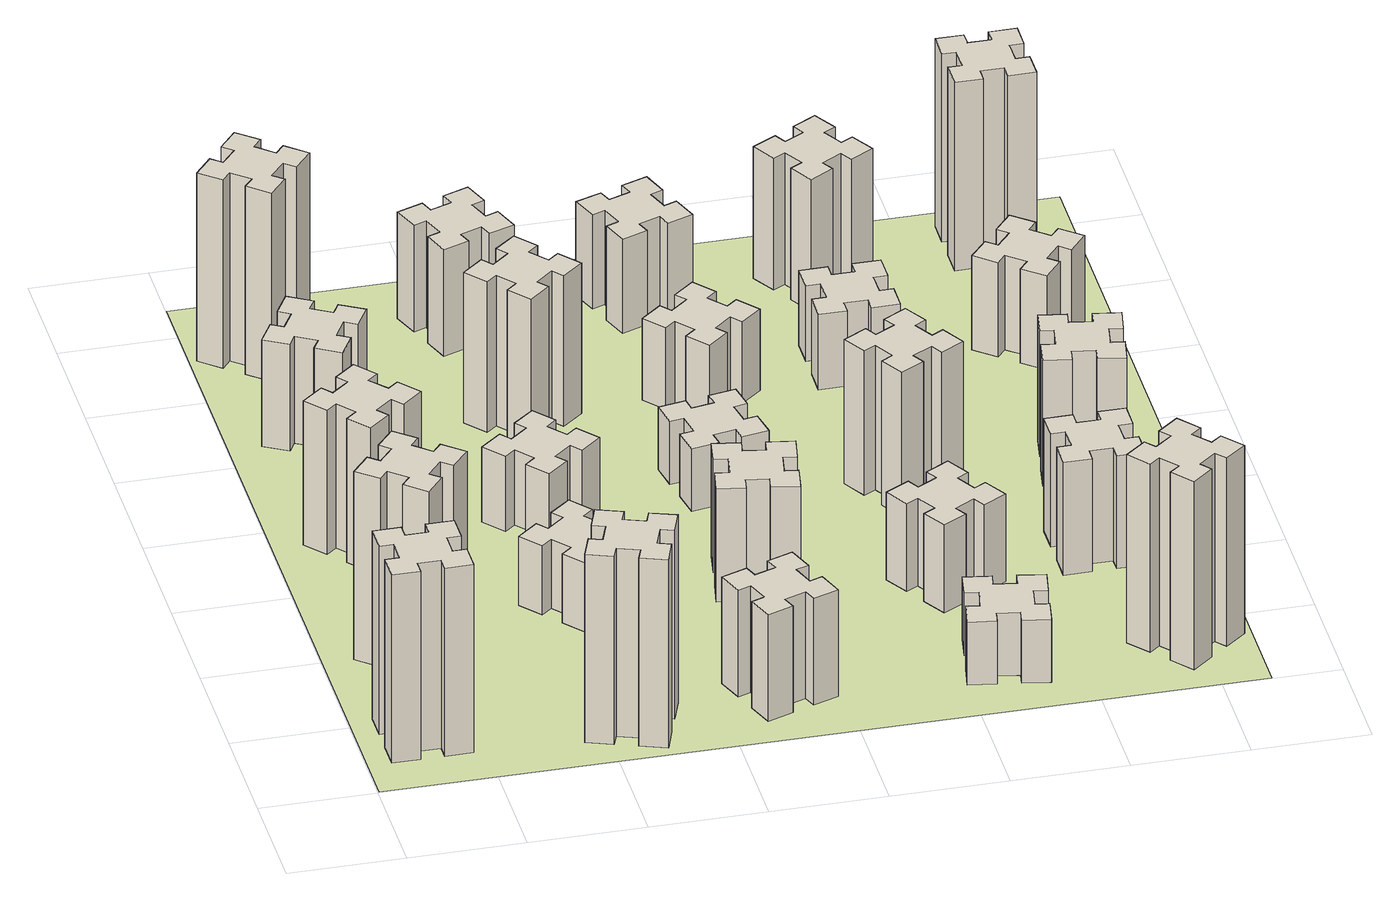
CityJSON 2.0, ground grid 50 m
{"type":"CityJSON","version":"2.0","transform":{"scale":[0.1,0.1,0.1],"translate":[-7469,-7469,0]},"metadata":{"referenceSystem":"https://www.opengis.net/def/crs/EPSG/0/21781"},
"CityObjects":{
"building1":{"type":"Building","attributes":{"class":"1000","function":"1000","usage":"1000","yearOfConstruction":2016,"roofType":"1000","measuredHeight":90,"storeysAboveGround":30,"storeysBelowGround":0},"geometry":[{"type":"Solid","lod":"1","boundaries":[[[[0,1,2,3,4,5,6,7,8,9,10,11,12,13,14,15,16,17,18,19]],[[17,16,20,21]],[[16,15,22,20]],[[15,14,23,22]],[[14,13,24,23]],[[13,12,25,24]],[[12,11,26,25]],[[11,10,27,26]],[[10,9,28,27]],[[9,8,29,28]],[[8,7,30,29]],[[7,6,31,30]],[[6,5,32,31]],[[5,4,33,32]],[[4,3,34,33]],[[3,2,35,34]],[[2,1,36,35]],[[1,0,37,36]],[[0,19,38,37]],[[19,18,39,38]],[[18,17,21,39]],[[24,25,26,27,28,29,30,31,32,33,34,35,36,37,38,39,21,20,22,23]]]]}]},
"building2":{"type":"Building","attributes":{"class":"1000","function":"1000","usage":"1000","yearOfConstruction":2016,"roofType":"1000","measuredHeight":90,"storeysAboveGround":30,"storeysBelowGround":0},"geometry":[{"type":"Solid","lod":"1","boundaries":[[[[40,41,42,43,44,45,46,47,48,49,50,51,52,53,54,55,56,57,58,59]],[[57,56,60,61]],[[56,55,62,60]],[[55,54,63,62]],[[54,53,64,63]],[[53,52,65,64]],[[52,51,66,65]],[[51,50,67,66]],[[50,49,68,67]],[[49,48,69,68]],[[48,47,70,69]],[[47,46,71,70]],[[46,45,72,71]],[[45,44,73,72]],[[44,43,74,73]],[[43,42,75,74]],[[42,41,76,75]],[[41,40,77,76]],[[40,59,78,77]],[[59,58,79,78]],[[58,57,61,79]],[[64,65,66,67,68,69,70,71,72,73,74,75,76,77,78,79,61,60,62,63]]]]}]},
"building3":{"type":"Building","attributes":{"class":"1000","function":"1000","usage":"1000","yearOfConstruction":2016,"roofType":"1000","measuredHeight":69,"storeysAboveGround":30,"storeysBelowGround":0},"geometry":[{"type":"Solid","lod":"1","boundaries":[[[[80,81,82,83,84,85,86,87,88,89,90,91,92,93,94,95,96,97,98,99]],[[97,96,100,101]],[[96,95,102,100]],[[95,94,103,102]],[[94,93,104,103]],[[93,92,105,104]],[[92,91,106,105]],[[91,90,107,106]],[[90,89,108,107]],[[89,88,109,108]],[[88,87,110,109]],[[87,86,111,110]],[[86,85,112,111]],[[85,84,113,112]],[[84,83,114,113]],[[83,82,115,114]],[[82,81,116,115]],[[81,80,117,116]],[[80,99,118,117]],[[99,98,119,118]],[[98,97,101,119]],[[104,105,106,107,108,109,110,111,112,113,114,115,116,117,118,119,101,100,102,103]]]]}]},
"building4":{"type":"Building","attributes":{"class":"1000","function":"1000","usage":"1000","yearOfConstruction":2016,"roofType":"1000","measuredHeight":51,"storeysAboveGround":30,"storeysBelowGround":0},"geometry":[{"type":"Solid","lod":"1","boundaries":[[[[120,121,122,123,124,125,126,127,128,129,130,131,132,133,134,135,136,137,138,139]],[[137,136,140,141]],[[136,135,142,140]],[[135,134,143,142]],[[134,133,144,143]],[[133,132,145,144]],[[132,131,146,145]],[[131,130,147,146]],[[130,129,148,147]],[[129,128,149,148]],[[128,127,150,149]],[[127,126,151,150]],[[126,125,152,151]],[[125,124,153,152]],[[124,123,154,153]],[[123,122,155,154]],[[122,121,156,155]],[[121,120,157,156]],[[120,139,158,157]],[[139,138,159,158]],[[138,137,141,159]],[[144,145,146,147,148,149,150,151,152,153,154,155,156,157,158,159,141,140,142,143]]]]}]},
"building5":{"type":"Building","attributes":{"class":"1000","function":"1000","usage":"1000","yearOfConstruction":2016,"roofType":"1000","measuredHeight":90,"storeysAboveGround":30,"storeysBelowGround":0},"geometry":[{"type":"Solid","lod":"1","boundaries":[[[[160,161,162,163,164,165,166,167,168,169,170,171,172,173,174,175,176,177,178,179]],[[177,176,180,181]],[[176,175,182,180]],[[175,174,183,182]],[[174,173,184,183]],[[173,172,185,184]],[[172,171,186,185]],[[171,170,187,186]],[[170,169,188,187]],[[169,168,189,188]],[[168,167,190,189]],[[167,166,191,190]],[[166,165,192,191]],[[165,164,193,192]],[[164,163,194,193]],[[163,162,195,194]],[[162,161,196,195]],[[161,160,197,196]],[[160,179,198,197]],[[179,178,199,198]],[[178,177,181,199]],[[184,185,186,187,188,189,190,191,192,193,194,195,196,197,198,199,181,180,182,183]]]]}]},
"building6":{"type":"Building","attributes":{"class":"1000","function":"1000","usage":"1000","yearOfConstruction":2016,"roofType":"1000","measuredHeight":90,"storeysAboveGround":30,"storeysBelowGround":0},"geometry":[{"type":"Solid","lod":"1","boundaries":[[[[200,201,202,203,204,205,206,207,208,209,210,211,212,213,214,215,216,217,218,219]],[[217,216,220,221]],[[216,215,222,220]],[[215,214,223,222]],[[214,213,224,223]],[[213,212,225,224]],[[212,211,226,225]],[[211,210,227,226]],[[210,209,228,227]],[[209,208,229,228]],[[208,207,230,229]],[[207,206,231,230]],[[206,205,232,231]],[[205,204,233,232]],[[204,203,234,233]],[[203,202,235,234]],[[202,201,236,235]],[[201,200,237,236]],[[200,219,238,237]],[[219,218,239,238]],[[218,217,221,239]],[[224,225,226,227,228,229,230,231,232,233,234,235,236,237,238,239,221,220,222,223]]]]}]},
"building7":{"type":"Building","attributes":{"class":"1000","function":"1000","usage":"1000","yearOfConstruction":2016,"roofType":"1000","measuredHeight":33,"storeysAboveGround":30,"storeysBelowGround":0},"geometry":[{"type":"Solid","lod":"1","boundaries":[[[[240,241,242,243,244,245,246,247,248,249,250,251,252,253,254,255,256,257,258,259]],[[257,256,260,261]],[[256,255,262,260]],[[255,254,263,262]],[[254,253,264,263]],[[253,252,265,264]],[[252,251,266,265]],[[251,250,267,266]],[[250,249,268,267]],[[249,248,269,268]],[[248,247,270,269]],[[247,246,271,270]],[[246,245,272,271]],[[245,244,273,272]],[[244,243,274,273]],[[243,242,275,274]],[[242,241,276,275]],[[241,240,277,276]],[[240,259,278,277]],[[259,258,279,278]],[[258,257,261,279]],[[264,265,266,267,268,269,270,271,272,273,274,275,276,277,278,279,261,260,262,263]]]]}]},
"building8":{"type":"Building","attributes":{"class":"1000","function":"1000","usage":"1000","yearOfConstruction":2016,"roofType":"1000","measuredHeight":36,"storeysAboveGround":30,"storeysBelowGround":0},"geometry":[{"type":"Solid","lod":"1","boundaries":[[[[280,281,282,283,284,285,286,287,288,289,290,291,292,293,294,295,296,297,298,299]],[[297,296,300,301]],[[296,295,302,300]],[[295,294,303,302]],[[294,293,304,303]],[[293,292,305,304]],[[292,291,306,305]],[[291,290,307,306]],[[290,289,308,307]],[[289,288,309,308]],[[288,287,310,309]],[[287,286,311,310]],[[286,285,312,311]],[[285,284,313,312]],[[284,283,314,313]],[[283,282,315,314]],[[282,281,316,315]],[[281,280,317,316]],[[280,299,318,317]],[[299,298,319,318]],[[298,297,301,319]],[[304,305,306,307,308,309,310,311,312,313,314,315,316,317,318,319,301,300,302,303]]]]}]},
"building9":{"type":"Building","attributes":{"class":"1000","function":"1000","usage":"1000","yearOfConstruction":2016,"roofType":"1000","measuredHeight":51,"storeysAboveGround":30,"storeysBelowGround":0},"geometry":[{"type":"Solid","lod":"1","boundaries":[[[[320,321,322,323,324,325,326,327,328,329,330,331,332,333,334,335,336,337,338,339]],[[337,336,340,341]],[[336,335,342,340]],[[335,334,343,342]],[[334,333,344,343]],[[333,332,345,344]],[[332,331,346,345]],[[331,330,347,346]],[[330,329,348,347]],[[329,328,349,348]],[[328,327,350,349]],[[327,326,351,350]],[[326,325,352,351]],[[325,324,353,352]],[[324,323,354,353]],[[323,322,355,354]],[[322,321,356,355]],[[321,320,357,356]],[[320,339,358,357]],[[339,338,359,358]],[[338,337,341,359]],[[344,345,346,347,348,349,350,351,352,353,354,355,356,357,358,359,341,340,342,343]]]]}]},
"building10":{"type":"Building","attributes":{"class":"1000","function":"1000","usage":"1000","yearOfConstruction":2016,"roofType":"1000","measuredHeight":72,"storeysAboveGround":30,"storeysBelowGround":0},"geometry":[{"type":"Solid","lod":"1","boundaries":[[[[360,361,362,363,364,365,366,367,368,369,370,371,372,373,374,375,376,377,378,379]],[[377,376,380,381]],[[376,375,382,380]],[[375,374,383,382]],[[374,373,384,383]],[[373,372,385,384]],[[372,371,386,385]],[[371,370,387,386]],[[370,369,388,387]],[[369,368,389,388]],[[368,367,390,389]],[[367,366,391,390]],[[366,365,392,391]],[[365,364,393,392]],[[364,363,394,393]],[[363,362,395,394]],[[362,361,396,395]],[[361,360,397,396]],[[360,379,398,397]],[[379,378,399,398]],[[378,377,381,399]],[[384,385,386,387,388,389,390,391,392,393,394,395,396,397,398,399,381,380,382,383]]]]}]},
"building11":{"type":"Building","attributes":{"class":"1000","function":"1000","usage":"1000","yearOfConstruction":2016,"roofType":"1000","measuredHeight":51,"storeysAboveGround":30,"storeysBelowGround":0},"geometry":[{"type":"Solid","lod":"1","boundaries":[[[[400,401,402,403,404,405,406,407,408,409,410,411,412,413,414,415,416,417,418,419]],[[417,416,420,421]],[[416,415,422,420]],[[415,414,423,422]],[[414,413,424,423]],[[413,412,425,424]],[[412,411,426,425]],[[411,410,427,426]],[[410,409,428,427]],[[409,408,429,428]],[[408,407,430,429]],[[407,406,431,430]],[[406,405,432,431]],[[405,404,433,432]],[[404,403,434,433]],[[403,402,435,434]],[[402,401,436,435]],[[401,400,437,436]],[[400,419,438,437]],[[419,418,439,438]],[[418,417,421,439]],[[424,425,426,427,428,429,430,431,432,433,434,435,436,437,438,439,421,420,422,423]]]]}]},
"building12":{"type":"Building","attributes":{"class":"1000","function":"1000","usage":"1000","yearOfConstruction":2016,"roofType":"1000","measuredHeight":54,"storeysAboveGround":30,"storeysBelowGround":0},"geometry":[{"type":"Solid","lod":"1","boundaries":[[[[440,441,442,443,444,445,446,447,448,449,450,451,452,453,454,455,456,457,458,459]],[[457,456,460,461]],[[456,455,462,460]],[[455,454,463,462]],[[454,453,464,463]],[[453,452,465,464]],[[452,451,466,465]],[[451,450,467,466]],[[450,449,468,467]],[[449,448,469,468]],[[448,447,470,469]],[[447,446,471,470]],[[446,445,472,471]],[[445,444,473,472]],[[444,443,474,473]],[[443,442,475,474]],[[442,441,476,475]],[[441,440,477,476]],[[440,459,478,477]],[[459,458,479,478]],[[458,457,461,479]],[[464,465,466,467,468,469,470,471,472,473,474,475,476,477,478,479,461,460,462,463]]]]}]},
"building13":{"type":"Building","attributes":{"class":"1000","function":"1000","usage":"1000","yearOfConstruction":2016,"roofType":"1000","measuredHeight":30,"storeysAboveGround":30,"storeysBelowGround":0},"geometry":[{"type":"Solid","lod":"1","boundaries":[[[[480,481,482,483,484,485,486,487,488,489,490,491,492,493,494,495,496,497,498,499]],[[497,496,500,501]],[[496,495,502,500]],[[495,494,503,502]],[[494,493,504,503]],[[493,492,505,504]],[[492,491,506,505]],[[491,490,507,506]],[[490,489,508,507]],[[489,488,509,508]],[[488,487,510,509]],[[487,486,511,510]],[[486,485,512,511]],[[485,484,513,512]],[[484,483,514,513]],[[483,482,515,514]],[[482,481,516,515]],[[481,480,517,516]],[[480,499,518,517]],[[499,498,519,518]],[[498,497,501,519]],[[504,505,506,507,508,509,510,511,512,513,514,515,516,517,518,519,501,500,502,503]]]]}]},
"building14":{"type":"Building","attributes":{"class":"1000","function":"1000","usage":"1000","yearOfConstruction":2016,"roofType":"1000","measuredHeight":39,"storeysAboveGround":30,"storeysBelowGround":0},"geometry":[{"type":"Solid","lod":"1","boundaries":[[[[520,521,522,523,524,525,526,527,528,529,530,531,532,533,534,535,536,537,538,539]],[[537,536,540,541]],[[536,535,542,540]],[[535,534,543,542]],[[534,533,544,543]],[[533,532,545,544]],[[532,531,546,545]],[[531,530,547,546]],[[530,529,548,547]],[[529,528,549,548]],[[528,527,550,549]],[[527,526,551,550]],[[526,525,552,551]],[[525,524,553,552]],[[524,523,554,553]],[[523,522,555,554]],[[522,521,556,555]],[[521,520,557,556]],[[520,539,558,557]],[[539,538,559,558]],[[538,537,541,559]],[[544,545,546,547,548,549,550,551,552,553,554,555,556,557,558,559,541,540,542,543]]]]}]},
"building15":{"type":"Building","attributes":{"class":"1000","function":"1000","usage":"1000","yearOfConstruction":2016,"roofType":"1000","measuredHeight":30,"storeysAboveGround":30,"storeysBelowGround":0},"geometry":[{"type":"Solid","lod":"1","boundaries":[[[[560,561,562,563,564,565,566,567,568,569,570,571,572,573,574,575,576,577,578,579]],[[577,576,580,581]],[[576,575,582,580]],[[575,574,583,582]],[[574,573,584,583]],[[573,572,585,584]],[[572,571,586,585]],[[571,570,587,586]],[[570,569,588,587]],[[569,568,589,588]],[[568,567,590,589]],[[567,566,591,590]],[[566,565,592,591]],[[565,564,593,592]],[[564,563,594,593]],[[563,562,595,594]],[[562,561,596,595]],[[561,560,597,596]],[[560,579,598,597]],[[579,578,599,598]],[[578,577,581,599]],[[584,585,586,587,588,589,590,591,592,593,594,595,596,597,598,599,581,580,582,583]]]]}]},
"building16":{"type":"Building","attributes":{"class":"1000","function":"1000","usage":"1000","yearOfConstruction":2016,"roofType":"1000","measuredHeight":45,"storeysAboveGround":30,"storeysBelowGround":0},"geometry":[{"type":"Solid","lod":"1","boundaries":[[[[600,601,602,603,604,605,606,607,608,609,610,611,612,613,614,615,616,617,618,619]],[[617,616,620,621]],[[616,615,622,620]],[[615,614,623,622]],[[614,613,624,623]],[[613,612,625,624]],[[612,611,626,625]],[[611,610,627,626]],[[610,609,628,627]],[[609,608,629,628]],[[608,607,630,629]],[[607,606,631,630]],[[606,605,632,631]],[[605,604,633,632]],[[604,603,634,633]],[[603,602,635,634]],[[602,601,636,635]],[[601,600,637,636]],[[600,619,638,637]],[[619,618,639,638]],[[618,617,621,639]],[[624,625,626,627,628,629,630,631,632,633,634,635,636,637,638,639,621,620,622,623]]]]}]},
"building17":{"type":"Building","attributes":{"class":"1000","function":"1000","usage":"1000","yearOfConstruction":2016,"roofType":"1000","measuredHeight":42,"storeysAboveGround":30,"storeysBelowGround":0},"geometry":[{"type":"Solid","lod":"1","boundaries":[[[[640,641,642,643,644,645,646,647,648,649,650,651,652,653,654,655,656,657,658,659]],[[657,656,660,661]],[[656,655,662,660]],[[655,654,663,662]],[[654,653,664,663]],[[653,652,665,664]],[[652,651,666,665]],[[651,650,667,666]],[[650,649,668,667]],[[649,648,669,668]],[[648,647,670,669]],[[647,646,671,670]],[[646,645,672,671]],[[645,644,673,672]],[[644,643,674,673]],[[643,642,675,674]],[[642,641,676,675]],[[641,640,677,676]],[[640,659,678,677]],[[659,658,679,678]],[[658,657,661,679]],[[664,665,666,667,668,669,670,671,672,673,674,675,676,677,678,679,661,660,662,663]]]]}]},
"building18":{"type":"Building","attributes":{"class":"1000","function":"1000","usage":"1000","yearOfConstruction":2016,"roofType":"1000","measuredHeight":69,"storeysAboveGround":30,"storeysBelowGround":0},"geometry":[{"type":"Solid","lod":"1","boundaries":[[[[680,681,682,683,684,685,686,687,688,689,690,691,692,693,694,695,696,697,698,699]],[[697,696,700,701]],[[696,695,702,700]],[[695,694,703,702]],[[694,693,704,703]],[[693,692,705,704]],[[692,691,706,705]],[[691,690,707,706]],[[690,689,708,707]],[[689,688,709,708]],[[688,687,710,709]],[[687,686,711,710]],[[686,685,712,711]],[[685,684,713,712]],[[684,683,714,713]],[[683,682,715,714]],[[682,681,716,715]],[[681,680,717,716]],[[680,699,718,717]],[[699,698,719,718]],[[698,697,701,719]],[[704,705,706,707,708,709,710,711,712,713,714,715,716,717,718,719,701,700,702,703]]]]}]},
"building19":{"type":"Building","attributes":{"class":"1000","function":"1000","usage":"1000","yearOfConstruction":2016,"roofType":"1000","measuredHeight":36,"storeysAboveGround":30,"storeysBelowGround":0},"geometry":[{"type":"Solid","lod":"1","boundaries":[[[[720,721,722,723,724,725,726,727,728,729,730,731,732,733,734,735,736,737,738,739]],[[737,736,740,741]],[[736,735,742,740]],[[735,734,743,742]],[[734,733,744,743]],[[733,732,745,744]],[[732,731,746,745]],[[731,730,747,746]],[[730,729,748,747]],[[729,728,749,748]],[[728,727,750,749]],[[727,726,751,750]],[[726,725,752,751]],[[725,724,753,752]],[[724,723,754,753]],[[723,722,755,754]],[[722,721,756,755]],[[721,720,757,756]],[[720,739,758,757]],[[739,738,759,758]],[[738,737,741,759]],[[744,745,746,747,748,749,750,751,752,753,754,755,756,757,758,759,741,740,742,743]]]]}]},
"building20":{"type":"Building","attributes":{"class":"1000","function":"1000","usage":"1000","yearOfConstruction":2016,"roofType":"1000","measuredHeight":90,"storeysAboveGround":30,"storeysBelowGround":0},"geometry":[{"type":"Solid","lod":"1","boundaries":[[[[760,761,762,763,764,765,766,767,768,769,770,771,772,773,774,775,776,777,778,779]],[[777,776,780,781]],[[776,775,782,780]],[[775,774,783,782]],[[774,773,784,783]],[[773,772,785,784]],[[772,771,786,785]],[[771,770,787,786]],[[770,769,788,787]],[[769,768,789,788]],[[768,767,790,789]],[[767,766,791,790]],[[766,765,792,791]],[[765,764,793,792]],[[764,763,794,793]],[[763,762,795,794]],[[762,761,796,795]],[[761,760,797,796]],[[760,779,798,797]],[[779,778,799,798]],[[778,777,781,799]],[[784,785,786,787,788,789,790,791,792,793,794,795,796,797,798,799,781,780,782,783]]]]}]},
"building21":{"type":"Building","attributes":{"class":"1000","function":"1000","usage":"1000","yearOfConstruction":2016,"roofType":"1000","measuredHeight":54,"storeysAboveGround":30,"storeysBelowGround":0},"geometry":[{"type":"Solid","lod":"1","boundaries":[[[[800,801,802,803,804,805,806,807,808,809,810,811,812,813,814,815,816,817,818,819]],[[817,816,820,821]],[[816,815,822,820]],[[815,814,823,822]],[[814,813,824,823]],[[813,812,825,824]],[[812,811,826,825]],[[811,810,827,826]],[[810,809,828,827]],[[809,808,829,828]],[[808,807,830,829]],[[807,806,831,830]],[[806,805,832,831]],[[805,804,833,832]],[[804,803,834,833]],[[803,802,835,834]],[[802,801,836,835]],[[801,800,837,836]],[[800,819,838,837]],[[819,818,839,838]],[[818,817,821,839]],[[824,825,826,827,828,829,830,831,832,833,834,835,836,837,838,839,821,820,822,823]]]]}]},
"building22":{"type":"Building","attributes":{"class":"1000","function":"1000","usage":"1000","yearOfConstruction":2016,"roofType":"1000","measuredHeight":63,"storeysAboveGround":30,"storeysBelowGround":0},"geometry":[{"type":"Solid","lod":"1","boundaries":[[[[840,841,842,843,844,845,846,847,848,849,850,851,852,853,854,855,856,857,858,859]],[[857,856,860,861]],[[856,855,862,860]],[[855,854,863,862]],[[854,853,864,863]],[[853,852,865,864]],[[852,851,866,865]],[[851,850,867,866]],[[850,849,868,867]],[[849,848,869,868]],[[848,847,870,869]],[[847,846,871,870]],[[846,845,872,871]],[[845,844,873,872]],[[844,843,874,873]],[[843,842,875,874]],[[842,841,876,875]],[[841,840,877,876]],[[840,859,878,877]],[[859,858,879,878]],[[858,857,861,879]],[[864,865,866,867,868,869,870,871,872,873,874,875,876,877,878,879,861,860,862,863]]]]}]},
"building23":{"type":"Building","attributes":{"class":"1000","function":"1000","usage":"1000","yearOfConstruction":2016,"roofType":"1000","measuredHeight":60,"storeysAboveGround":30,"storeysBelowGround":0},"geometry":[{"type":"Solid","lod":"1","boundaries":[[[[880,881,882,883,884,885,886,887,888,889,890,891,892,893,894,895,896,897,898,899]],[[897,896,900,901]],[[896,895,902,900]],[[895,894,903,902]],[[894,893,904,903]],[[893,892,905,904]],[[892,891,906,905]],[[891,890,907,906]],[[890,889,908,907]],[[889,888,909,908]],[[888,887,910,909]],[[887,886,911,910]],[[886,885,912,911]],[[885,884,913,912]],[[884,883,914,913]],[[883,882,915,914]],[[882,881,916,915]],[[881,880,917,916]],[[880,899,918,917]],[[899,898,919,918]],[[898,897,901,919]],[[904,905,906,907,908,909,910,911,912,913,914,915,916,917,918,919,901,900,902,903]]]]}]},
"building24":{"type":"Building","attributes":{"class":"1000","function":"1000","usage":"1000","yearOfConstruction":2016,"roofType":"1000","measuredHeight":45,"storeysAboveGround":30,"storeysBelowGround":0},"geometry":[{"type":"Solid","lod":"1","boundaries":[[[[920,921,922,923,924,925,926,927,928,929,930,931,932,933,934,935,936,937,938,939]],[[937,936,940,941]],[[936,935,942,940]],[[935,934,943,942]],[[934,933,944,943]],[[933,932,945,944]],[[932,931,946,945]],[[931,930,947,946]],[[930,929,948,947]],[[929,928,949,948]],[[928,927,950,949]],[[927,926,951,950]],[[926,925,952,951]],[[925,924,953,952]],[[924,923,954,953]],[[923,922,955,954]],[[922,921,956,955]],[[921,920,957,956]],[[920,939,958,957]],[[939,938,959,958]],[[938,937,941,959]],[[944,945,946,947,948,949,950,951,952,953,954,955,956,957,958,959,941,940,942,943]]]]}]},
"building25":{"type":"Building","attributes":{"class":"1000","function":"1000","usage":"1000","yearOfConstruction":2016,"roofType":"1000","measuredHeight":90,"storeysAboveGround":30,"storeysBelowGround":0},"geometry":[{"type":"Solid","lod":"1","boundaries":[[[[960,961,962,963,964,965,966,967,968,969,970,971,972,973,974,975,976,977,978,979]],[[977,976,980,981]],[[976,975,982,980]],[[975,974,983,982]],[[974,973,984,983]],[[973,972,985,984]],[[972,971,986,985]],[[971,970,987,986]],[[970,969,988,987]],[[969,968,989,988]],[[968,967,990,989]],[[967,966,991,990]],[[966,965,992,991]],[[965,964,993,992]],[[964,963,994,993]],[[963,962,995,994]],[[962,961,996,995]],[[961,960,997,996]],[[960,979,998,997]],[[979,978,999,998]],[[978,977,981,999]],[[984,985,986,987,988,989,990,991,992,993,994,995,996,997,998,999,981,980,982,983]]]]}]},
"landuse1":{"type":"LandUse","attributes":{"name":"plot1","function":"1010"},"geometry":[{"type":"MultiSurface","lod":"1","boundaries":[[[1000,1001,1002,1003]]]}]}
},
"vertices":[
[165,425,0],[165,325,0],[105,325,0],[105,205,0],[225,205,0],[225,265,0],[325,265,0],[325,205,0],[445,205,0],[445,325,0],[385,325,0],[385,425,0],[445,425,0],[445,545,0],[325,545,0],[325,485,0],[225,485,0],[225,545,0],[105,545,0],[105,425,0],[225,485,900],[225,545,900],[325,485,900],[325,545,900],[445,545,900],[445,425,900],[385,425,900],[385,325,900],[445,325,900],[445,205,900],[325,205,900],[325,265,900],[225,265,900],[225,205,900],[105,205,900],[105,325,900],[165,325,900],[165,425,900],[105,425,900],[105,545,900],
[484,1067,0],[408,1132,0],[446,1178,0],[354,1255,0],[277,1163,0],[323,1124,0],[259,1048,0],[213,1086,0],[136,994,0],[228,917,0],[266,963,0],[343,899,0],[304,853,0],[396,776,0],[473,868,0],[427,906,0],[492,983,0],[538,944,0],[615,1036,0],[523,1113,0],[492,983,900],[538,944,900],[427,906,900],[473,868,900],[396,776,900],[304,853,900],[343,899,900],[266,963,900],[228,917,900],[136,994,900],[213,1086,900],[259,1048,900],[323,1124,900],[277,1163,900],[354,1255,900],[446,1178,900],[408,1132,900],[484,1067,900],[523,1113,900],[615,1036,900],
[492,1888,0],[427,1964,0],[473,2003,0],[396,2095,0],[304,2018,0],[343,1972,0],[266,1907,0],[228,1953,0],[136,1876,0],[213,1784,0],[259,1823,0],[323,1746,0],[277,1708,0],[354,1616,0],[446,1693,0],[408,1739,0],[484,1803,0],[523,1757,0],[615,1834,0],[538,1926,0],[484,1803,690],[523,1757,690],[408,1739,690],[446,1693,690],[354,1616,690],[277,1708,690],[323,1746,690],[259,1823,690],[213,1784,690],[136,1876,690],[228,1953,690],[266,1907,690],[343,1972,690],[304,2018,690],[396,2095,690],[473,2003,690],[427,1964,690],[492,1888,690],[538,1926,690],[615,1834,690],
[446,2597,0],[496,2684,0],[548,2654,0],[608,2758,0],[504,2818,0],[474,2766,0],[387,2816,0],[417,2868,0],[313,2928,0],[253,2824,0],[305,2794,0],[255,2707,0],[203,2737,0],[143,2633,0],[247,2573,0],[277,2625,0],[364,2575,0],[334,2523,0],[438,2463,0],[498,2567,0],[364,2575,510],[334,2523,510],[277,2625,510],[247,2573,510],[143,2633,510],[203,2737,510],[255,2707,510],[305,2794,510],[253,2824,510],[313,2928,510],[417,2868,510],[387,2816,510],[474,2766,510],[504,2818,510],[608,2758,510],[548,2654,510],[496,2684,510],[446,2597,510],[498,2567,510],[438,2463,510],
[1029,360,0],[995,266,0],[939,287,0],[897,174,0],[1010,133,0],[1031,189,0],[1125,155,0],[1104,99,0],[1217,57,0],[1258,170,0],[1202,191,0],[1236,285,0],[1292,264,0],[1333,377,0],[1220,418,0],[1200,362,0],[1106,396,0],[1127,452,0],[1014,493,0],[973,380,0],[1106,396,900],[1127,452,900],[1200,362,900],[1220,418,900],[1333,377,900],[1292,264,900],[1236,285,900],[1202,191,900],[1258,170,900],[1217,57,900],[1104,99,900],[1125,155,900],[1031,189,900],[1010,133,900],[897,174,900],[939,287,900],[995,266,900],[1029,360,900],[973,380,900],[1014,493,900],
[166,3283,0],[243,3219,0],[204,3173,0],[296,3096,0],[373,3188,0],[327,3226,0],[392,3303,0],[438,3264,0],[515,3356,0],[423,3433,0],[384,3387,0],[308,3452,0],[346,3498,0],[254,3575,0],[177,3483,0],[223,3444,0],[159,3368,0],[113,3406,0],[36,3314,0],[128,3237,0],[159,3368,900],[113,3406,900],[223,3444,900],[177,3483,900],[254,3575,900],[346,3498,900],[308,3452,900],[384,3387,900],[423,3433,900],[515,3356,900],[438,3264,900],[392,3303,900],[327,3226,900],[373,3188,900],[296,3096,900],[204,3173,900],[243,3219,900],[166,3283,900],[128,3237,900],[36,3314,900],
[1083,1332,0],[1006,1267,0],[968,1313,0],[876,1236,0],[953,1144,0],[999,1183,0],[1063,1106,0],[1017,1068,0],[1094,976,0],[1186,1053,0],[1148,1099,0],[1224,1163,0],[1263,1117,0],[1355,1194,0],[1278,1286,0],[1232,1248,0],[1167,1324,0],[1213,1363,0],[1136,1455,0],[1044,1378,0],[1167,1324,330],[1213,1363,330],[1232,1248,330],[1278,1286,330],[1355,1194,330],[1263,1117,330],[1224,1163,330],[1148,1099,330],[1186,1053,330],[1094,976,330],[1017,1068,330],[1063,1106,330],[999,1183,330],[953,1144,330],[876,1236,330],[968,1313,330],[1006,1267,330],[1083,1332,330],[1044,1378,330],[1136,1455,330],
[1083,1972,0],[1006,1907,0],[968,1953,0],[876,1876,0],[953,1784,0],[999,1823,0],[1063,1746,0],[1017,1708,0],[1094,1616,0],[1186,1693,0],[1148,1739,0],[1224,1803,0],[1263,1757,0],[1355,1834,0],[1278,1926,0],[1232,1888,0],[1167,1964,0],[1213,2003,0],[1136,2095,0],[1044,2018,0],[1167,1964,360],[1213,2003,360],[1232,1888,360],[1278,1926,360],[1355,1834,360],[1263,1757,360],[1224,1803,360],[1148,1739,360],[1186,1693,360],[1094,1616,360],[1017,1708,360],[1063,1746,360],[999,1823,360],[953,1784,360],[876,1876,360],[968,1953,360],[1006,1907,360],[1083,1972,360],[1044,2018,360],[1136,2095,360],
[1765,496,0],[1671,462,0],[1650,518,0],[1537,477,0],[1579,364,0],[1635,385,0],[1669,291,0],[1613,270,0],[1654,157,0],[1767,199,0],[1746,255,0],[1840,289,0],[1860,233,0],[1973,274,0],[1932,387,0],[1876,366,0],[1842,460,0],[1898,480,0],[1857,593,0],[1744,552,0],[1842,460,510],[1898,480,510],[1876,366,510],[1932,387,510],[1973,274,510],[1860,233,510],[1840,289,510],[1746,255,510],[1767,199,510],[1654,157,510],[1613,270,510],[1669,291,510],[1635,385,510],[1579,364,510],[1537,477,510],[1650,518,510],[1671,462,510],[1765,496,510],[1744,552,510],[1857,593,510],
[1099,2563,0],[1163,2486,0],[1117,2448,0],[1194,2356,0],[1286,2433,0],[1248,2479,0],[1324,2543,0],[1363,2497,0],[1455,2574,0],[1378,2666,0],[1332,2628,0],[1267,2704,0],[1313,2743,0],[1236,2835,0],[1144,2758,0],[1183,2712,0],[1106,2647,0],[1068,2693,0],[976,2616,0],[1053,2524,0],[1106,2647,720],[1068,2693,720],[1183,2712,720],[1144,2758,720],[1236,2835,720],[1313,2743,720],[1267,2704,720],[1332,2628,720],[1378,2666,720],[1455,2574,720],[1363,2497,720],[1324,2543,720],[1248,2479,720],[1286,2433,720],[1194,2356,720],[1117,2448,720],[1163,2486,720],[1099,2563,720],[1053,2524,720],[976,2616,720],
[1125,3456,0],[1031,3422,0],[1010,3478,0],[897,3437,0],[939,3324,0],[995,3345,0],[1029,3251,0],[973,3230,0],[1014,3117,0],[1127,3159,0],[1106,3215,0],[1200,3249,0],[1220,3193,0],[1333,3234,0],[1292,3347,0],[1236,3326,0],[1202,3420,0],[1258,3440,0],[1217,3553,0],[1104,3512,0],[1202,3420,510],[1258,3440,510],[1236,3326,510],[1292,3347,510],[1333,3234,510],[1220,3193,510],[1200,3249,510],[1106,3215,510],[1127,3159,510],[1014,3117,510],[973,3230,510],[1029,3251,510],[995,3345,510],[939,3324,510],[897,3437,510],[1010,3478,510],[1031,3422,510],[1125,3456,510],[1104,3512,510],[1217,3553,510],
[1955,1147,0],[1972,1245,0],[2031,1235,0],[2052,1353,0],[1934,1374,0],[1924,1315,0],[1825,1332,0],[1836,1391,0],[1717,1412,0],[1697,1294,0],[1756,1284,0],[1738,1185,0],[1679,1196,0],[1658,1077,0],[1777,1057,0],[1787,1116,0],[1885,1098,0],[1875,1039,0],[1993,1018,0],[2014,1137,0],[1885,1098,540],[1875,1039,540],[1787,1116,540],[1777,1057,540],[1658,1077,540],[1679,1196,540],[1738,1185,540],[1756,1284,540],[1697,1294,540],[1717,1412,540],[1836,1391,540],[1825,1332,540],[1924,1315,540],[1934,1374,540],[2052,1353,540],[2031,1235,540],[1972,1245,540],[1955,1147,540],[2014,1137,540],[1993,1018,540],
[1972,1925,0],[1955,2024,0],[2014,2034,0],[1993,2152,0],[1875,2131,0],[1885,2072,0],[1787,2055,0],[1777,2114,0],[1658,2093,0],[1679,1975,0],[1738,1985,0],[1756,1887,0],[1697,1877,0],[1717,1758,0],[1836,1779,0],[1825,1838,0],[1924,1856,0],[1934,1797,0],[2052,1817,0],[2031,1936,0],[1924,1856,300],[1934,1797,300],[1825,1838,300],[1836,1779,300],[1717,1758,300],[1697,1877,300],[1756,1887,300],[1738,1985,300],[1679,1975,300],[1658,2093,300],[1777,2114,300],[1787,2055,300],[1885,2072,300],[1875,2131,300],[1993,2152,300],[2014,2034,300],[1955,2024,300],[1972,1925,300],[2031,1936,300],[2052,1817,300],
[1988,2479,0],[2064,2543,0],[2103,2497,0],[2195,2574,0],[2118,2666,0],[2072,2628,0],[2007,2704,0],[2053,2743,0],[1976,2835,0],[1884,2758,0],[1923,2712,0],[1846,2647,0],[1808,2693,0],[1716,2616,0],[1793,2524,0],[1839,2563,0],[1903,2486,0],[1857,2448,0],[1934,2356,0],[2026,2433,0],[1903,2486,390],[1857,2448,390],[1839,2563,390],[1793,2524,390],[1716,2616,390],[1808,2693,390],[1846,2647,390],[1923,2712,390],[1884,2758,390],[1976,2835,390],[2053,2743,390],[2007,2704,390],[2072,2628,390],[2118,2666,390],[2195,2574,390],[2103,2497,390],[2064,2543,390],[1988,2479,390],[2026,2433,390],[1934,2356,390],
[2596,444,0],[2578,345,0],[2519,356,0],[2498,237,0],[2617,217,0],[2627,276,0],[2725,258,0],[2715,199,0],[2833,178,0],[2854,297,0],[2795,307,0],[2812,405,0],[2871,395,0],[2892,513,0],[2774,534,0],[2764,475,0],[2665,492,0],[2676,551,0],[2557,572,0],[2537,454,0],[2665,492,300],[2676,551,300],[2764,475,300],[2774,534,300],[2892,513,300],[2871,395,300],[2812,405,300],[2795,307,300],[2854,297,300],[2833,178,300],[2715,199,300],[2725,258,300],[2627,276,300],[2617,217,300],[2498,237,300],[2519,356,300],[2578,345,300],[2596,444,300],[2537,454,300],[2557,572,300],
[1865,3456,0],[1771,3422,0],[1750,3478,0],[1637,3437,0],[1679,3324,0],[1735,3345,0],[1769,3251,0],[1713,3230,0],[1754,3117,0],[1867,3159,0],[1846,3215,0],[1940,3249,0],[1960,3193,0],[2073,3234,0],[2032,3347,0],[1976,3326,0],[1942,3420,0],[1998,3440,0],[1957,3553,0],[1844,3512,0],[1942,3420,450],[1998,3440,450],[1976,3326,450],[2032,3347,450],[2073,3234,450],[1960,3193,450],[1940,3249,450],[1846,3215,450],[1867,3159,450],[1754,3117,450],[1713,3230,450],[1769,3251,450],[1735,3345,450],[1679,3324,450],[1637,3437,450],[1750,3478,450],[1771,3422,450],[1865,3456,450],[1844,3512,450],[1957,3553,450],
[2584,1136,0],[2497,1086,0],[2467,1138,0],[2363,1078,0],[2423,974,0],[2475,1004,0],[2525,917,0],[2473,887,0],[2533,783,0],[2637,843,0],[2607,895,0],[2694,945,0],[2724,893,0],[2828,953,0],[2768,1057,0],[2716,1027,0],[2666,1114,0],[2718,1144,0],[2658,1248,0],[2554,1188,0],[2666,1114,420],[2718,1144,420],[2716,1027,420],[2768,1057,420],[2828,953,420],[2724,893,420],[2694,945,420],[2607,895,420],[2637,843,420],[2533,783,420],[2473,887,420],[2525,917,420],[2475,1004,420],[2423,974,420],[2363,1078,420],[2467,1138,420],[2497,1086,420],[2584,1136,420],[2554,1188,420],[2658,1248,420],
[2475,1744,0],[2525,1657,0],[2473,1627,0],[2533,1523,0],[2637,1583,0],[2607,1635,0],[2694,1685,0],[2724,1633,0],[2828,1693,0],[2768,1797,0],[2716,1767,0],[2666,1854,0],[2718,1884,0],[2658,1988,0],[2554,1928,0],[2584,1876,0],[2497,1826,0],[2467,1878,0],[2363,1818,0],[2423,1714,0],[2497,1826,690],[2467,1878,690],[2584,1876,690],[2554,1928,690],[2658,1988,690],[2718,1884,690],[2666,1854,690],[2716,1767,690],[2768,1797,690],[2828,1693,690],[2724,1633,690],[2694,1685,690],[2607,1635,690],[2637,1583,690],[2533,1523,690],[2473,1627,690],[2525,1657,690],[2475,1744,690],[2423,1714,690],[2363,1818,690],
[2645,2805,0],[2545,2805,0],[2545,2865,0],[2425,2865,0],[2425,2745,0],[2485,2745,0],[2485,2645,0],[2425,2645,0],[2425,2525,0],[2545,2525,0],[2545,2585,0],[2645,2585,0],[2645,2525,0],[2765,2525,0],[2765,2645,0],[2705,2645,0],[2705,2745,0],[2765,2745,0],[2765,2865,0],[2645,2865,0],[2705,2745,360],[2765,2745,360],[2705,2645,360],[2765,2645,360],[2765,2525,360],[2645,2525,360],[2645,2585,360],[2545,2585,360],[2545,2525,360],[2425,2525,360],[2425,2645,360],[2485,2645,360],[2485,2745,360],[2425,2745,360],[2425,2865,360],[2545,2865,360],[2545,2805,360],[2645,2805,360],[2645,2865,360],[2765,2865,360],
[3468,259,0],[3544,323,0],[3583,277,0],[3675,354,0],[3598,446,0],[3552,408,0],[3487,484,0],[3533,523,0],[3456,615,0],[3364,538,0],[3403,492,0],[3326,427,0],[3288,473,0],[3196,396,0],[3273,304,0],[3319,343,0],[3383,266,0],[3337,228,0],[3414,136,0],[3506,213,0],[3383,266,900],[3337,228,900],[3319,343,900],[3273,304,900],[3196,396,900],[3288,473,900],[3326,427,900],[3403,492,900],[3364,538,900],[3456,615,900],[3533,523,900],[3487,484,900],[3552,408,900],[3598,446,900],[3675,354,900],[3583,277,900],[3544,323,900],[3468,259,900],[3506,213,900],[3414,136,900],
[3185,1005,0],[3285,1005,0],[3285,945,0],[3405,945,0],[3405,1065,0],[3345,1065,0],[3345,1165,0],[3405,1165,0],[3405,1285,0],[3285,1285,0],[3285,1225,0],[3185,1225,0],[3185,1285,0],[3065,1285,0],[3065,1165,0],[3125,1165,0],[3125,1065,0],[3065,1065,0],[3065,945,0],[3185,945,0],[3125,1065,540],[3065,1065,540],[3125,1165,540],[3065,1165,540],[3065,1285,540],[3185,1285,540],[3185,1225,540],[3285,1225,540],[3285,1285,540],[3405,1285,540],[3405,1165,540],[3345,1165,540],[3345,1065,540],[3405,1065,540],[3405,945,540],[3285,945,540],[3285,1005,540],[3185,1005,540],[3185,945,540],[3065,945,540],
[2716,3347,0],[2666,3434,0],[2718,3464,0],[2658,3568,0],[2554,3508,0],[2584,3456,0],[2497,3406,0],[2467,3458,0],[2363,3398,0],[2423,3294,0],[2475,3324,0],[2525,3237,0],[2473,3207,0],[2533,3103,0],[2637,3163,0],[2607,3215,0],[2694,3265,0],[2724,3213,0],[2828,3273,0],[2768,3377,0],[2694,3265,630],[2724,3213,630],[2607,3215,630],[2637,3163,630],[2533,3103,630],[2473,3207,630],[2525,3237,630],[2475,3324,630],[2423,3294,630],[2363,3398,630],[2467,3458,630],[2497,3406,630],[2584,3456,630],[2554,3508,630],[2658,3568,630],[2718,3464,630],[2666,3434,630],[2716,3347,630],[2768,3377,630],[2828,3273,630],
[3267,1656,0],[3365,1638,0],[3355,1579,0],[3473,1558,0],[3494,1677,0],[3435,1687,0],[3452,1785,0],[3511,1775,0],[3532,1893,0],[3414,1914,0],[3404,1855,0],[3305,1872,0],[3316,1931,0],[3197,1952,0],[3177,1834,0],[3236,1824,0],[3218,1725,0],[3159,1736,0],[3138,1617,0],[3257,1597,0],[3218,1725,600],[3159,1736,600],[3236,1824,600],[3177,1834,600],[3197,1952,600],[3316,1931,600],[3305,1872,600],[3404,1855,600],[3414,1914,600],[3532,1893,600],[3511,1775,600],[3452,1785,600],[3435,1687,600],[3494,1677,600],[3473,1558,600],[3355,1579,600],[3365,1638,600],[3267,1656,600],[3257,1597,600],[3138,1617,600],
[3444,2747,0],[3368,2812,0],[3406,2858,0],[3314,2935,0],[3237,2843,0],[3283,2804,0],[3219,2728,0],[3173,2766,0],[3096,2674,0],[3188,2597,0],[3226,2643,0],[3303,2579,0],[3264,2533,0],[3356,2456,0],[3433,2548,0],[3387,2586,0],[3452,2663,0],[3498,2624,0],[3575,2716,0],[3483,2793,0],[3452,2663,450],[3498,2624,450],[3387,2586,450],[3433,2548,450],[3356,2456,450],[3264,2533,450],[3303,2579,450],[3226,2643,450],[3188,2597,450],[3096,2674,450],[3173,2766,450],[3219,2728,450],[3283,2804,450],[3237,2843,450],[3314,2935,450],[3406,2858,450],[3368,2812,450],[3444,2747,450],[3483,2793,450],[3575,2716,450],
[3285,3325,0],[3385,3325,0],[3385,3265,0],[3505,3265,0],[3505,3385,0],[3445,3385,0],[3445,3485,0],[3505,3485,0],[3505,3605,0],[3385,3605,0],[3385,3545,0],[3285,3545,0],[3285,3605,0],[3165,3605,0],[3165,3485,0],[3225,3485,0],[3225,3385,0],[3165,3385,0],[3165,3265,0],[3285,3265,0],[3225,3385,900],[3165,3385,900],[3225,3485,900],[3165,3485,900],[3165,3605,900],[3285,3605,900],[3285,3545,900],[3385,3545,900],[3385,3605,900],[3505,3605,900],[3505,3485,900],[3445,3485,900],[3445,3385,900],[3505,3385,900],[3505,3265,900],[3385,3265,900],[3385,3325,900],[3285,3325,900],[3285,3265,900],[3165,3265,900],
[5,3705,0],[3705,3705,0],[3705,5,0],[5,5,0]
]}
